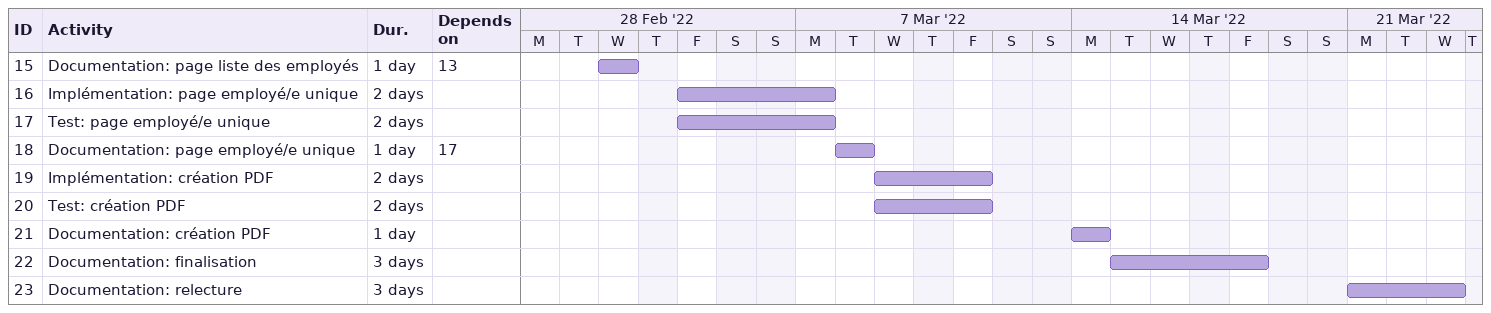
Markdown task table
| ID | Task | Duration | Start | Finish | Predecessors |
|---|---|---|---|---|---|
| 15 | Documentation: page liste des employés | 1d | 2022-03-02 | 2022-03-02 | 13 |
| 16 | Implémentation: page employé/e unique | 2d | 2022-03-04 | 2022-03-07 |  |
| 17 | Test: page employé/e unique | 2d | 2022-03-04 | 2022-03-07 |  |
| 18 | Documentation: page employé/e unique | 1d | 2022-03-08 | 2022-03-08 | 17 |
| 19 | Implémentation: création PDF | 2d | 2022-03-09 | 2022-03-11 |  |
| 20 | Test: création PDF | 2d | 2022-03-09 | 2022-03-11 |  |
| 21 | Documentation: création PDF | 1d | 2022-03-14 | 2022-03-14 |  |
| 22 | Documentation: finalisation | 3d | 2022-03-15 | 2022-03-18 |  |
| 23 | Documentation: relecture | 3d | 2022-03-21 | 2022-03-23 |  |
